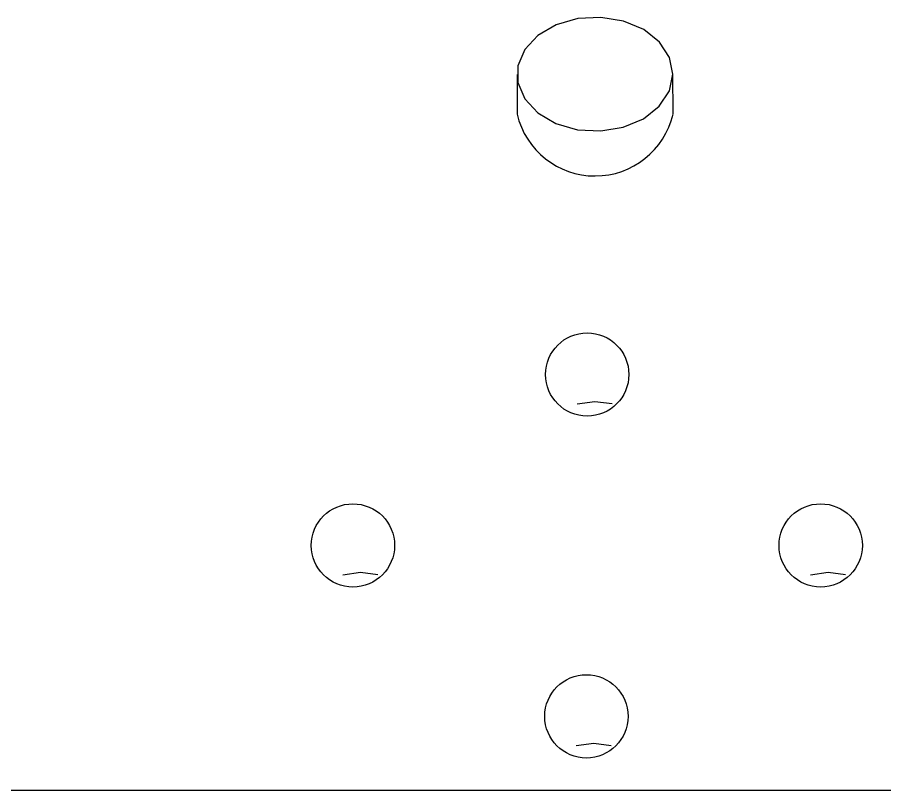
# Model space of a CAD drawing. Header units: millimetres. Extents: x -551930 to 36223, y -1733730 to 8014.
# Drawn here: x -551632.11 to -551627.1, y -1733489.79 to -1733485.32 of the extents above; entities that cross this region are included whole.
import ezdxf

# ---------------------------------------------------------------- set-up
doc = ezdxf.new("R2010")
doc.units = ezdxf.units.MM
doc.layers.get('0').update_dxf_attribs({"lineweight": 35})

msp = doc.modelspace()

# ---------------------------------------------------------------- linework, layer by layer
at = {"color": 7, "linetype": 'Continuous', "lineweight": 25}
for p, q in [((-551629.2265, -1733485.6524), (-551629.2258, -1733485.8828)), ((-551628.3258, -1733485.8803), (-551628.3265, -1733485.65)), ((-551625.9726, -1733489.7874), (-551634.0726, -1733489.7874))]:
    msp.add_line(p, q, dxfattribs=at)
at = {"color": 7, "linetype": 'Continuous', "lineweight": 25, "flags": 128}
for points in [[(-551628.3265, -1733485.6512), (-551628.3462, -1733485.5543), (-551628.4042, -1733485.4659), (-551628.4953, -1733485.394), (-551628.6113, -1733485.345), (-551628.7421, -1733485.3232), (-551628.8758, -1733485.3305), (-551629.0008, -1733485.3664), (-551629.1058, -1733485.4275), (-551629.1816, -1733485.5085), (-551629.2213, -1733485.6022), (-551629.2216, -1733485.7002), (-551629.1822, -1733485.7939), (-551629.1069, -1733485.8749), (-551629.0021, -1733485.936), (-551628.8774, -1733485.9719), (-551628.7436, -1733485.9792), (-551628.6128, -1733485.9574), (-551628.4965, -1733485.9084), (-551628.4051, -1733485.8365), (-551628.3467, -1733485.7481), (-551628.3265, -1733485.6512)], [(-551628.8795, -1733487.5539), (-551628.7778, -1733487.54), (-551628.6781, -1733487.5533)], [(-551630.2318, -1733488.5406), (-551630.1302, -1733488.5267), (-551630.0305, -1733488.54)], [(-551627.5319, -1733488.5406), (-551627.4302, -1733488.5267), (-551627.3305, -1733488.54)], [(-551628.8842, -1733489.5273), (-551628.7825, -1733489.5134), (-551628.6828, -1733489.5268)]]:
    msp.add_lwpolyline(points, dxfattribs=at)
at = {"color": 7, "linetype": 'Continuous', "lineweight": 25}
for centre in [(-551628.8213, -1733487.385), (-551630.1736, -1733488.3718), (-551627.4736, -1733488.3718), (-551628.826, -1733489.3585)]:
    msp.add_circle(centre, 0.2404, dxfattribs=at)
msp.add_arc((-551628.776, -1733485.7767), 0.4622, 193.2653, 346.8905, dxfattribs=at)

doc.saveas('drawing.dxf')
